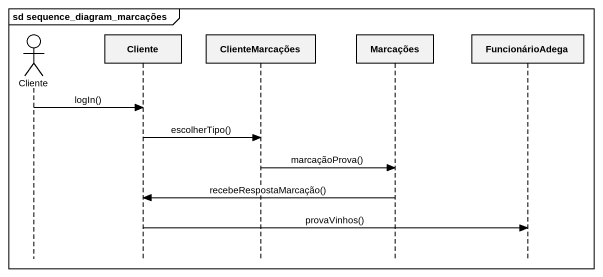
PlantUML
@startuml
mainframe sd sequence_diagram_marcações
hide footbox
actor Cliente
participant "Cliente" as Cliente_2
participant ClienteMarcações
participant Marcações
participant FuncionárioAdega

Cliente -> Cliente_2 : logIn()
Cliente_2 -> ClienteMarcações : escolherTipo()
ClienteMarcações -> Marcações : marcaçãoProva()
Marcações -> Cliente_2 : recebeRespostaMarcação()
Cliente_2 -> FuncionárioAdega : provaVinhos()
@enduml
